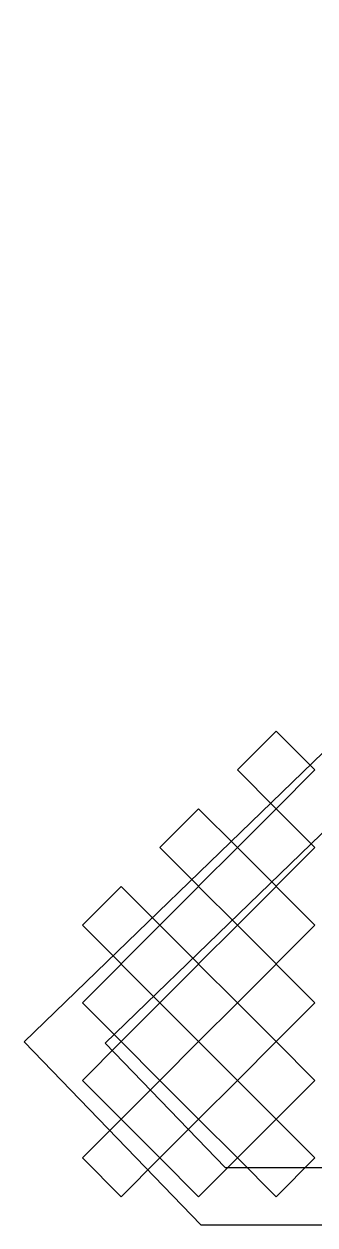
# Model space of a CAD drawing. Header units: metres. Extents: x 2217 to 2595, y -381 to -273.
# Drawn here: x 2453.03 to 2456.22, y -299.56 to -286.4 of the extents above; entities that cross this region are included whole.
import ezdxf

# ---------------------------------------------------------------- set-up
doc = ezdxf.new("R2010")
doc.units = ezdxf.units.M
doc.header["$LTSCALE"] = 0.5
doc.header["$MEASUREMENT"] = 0
doc.layers.add('A-Wall', color=7, linetype='Continuous', lineweight=30)
doc.layers.add('ceramic', color=6, linetype='Continuous')

msp = doc.modelspace()

# ---------------------------------------------------------------- linework, layer by layer
at = {"layer": 'A-Wall', "ltscale": 0.5}
msp.add_lwpolyline([(2464.5598, -286.4031), (2453.0332, -297.5512), (2454.9722, -299.556), (2457.3192, -299.556)], dxfattribs=at)
msp.add_lwpolyline([(2464.9642, -286.8876), (2453.9231, -297.566), (2455.2391, -298.9266), (2457.1037, -298.9266, -0.0029914)], format="xyb", dxfattribs=at)
at = {"layer": 'ceramic', "ltscale": 0.5}
for points in [[(2455.7972, -294.9966), (2456.2215, -294.5724), (2455.7972, -294.1481), (2455.3729, -294.5724)], [(2454.9472, -295.8466), (2455.3715, -295.4224), (2454.9472, -294.9981), (2454.5229, -295.4224)], [(2455.7972, -295.8466), (2456.2215, -295.4224), (2455.7972, -294.9981), (2455.3729, -295.4224)], [(2454.0972, -296.6966), (2454.5215, -296.2724), (2454.0972, -295.8481), (2453.6729, -296.2724)], [(2454.9472, -296.6966), (2455.3715, -296.2724), (2454.9472, -295.8481), (2454.5229, -296.2724)], [(2455.7972, -296.6966), (2456.2215, -296.2724), (2455.7972, -295.8481), (2455.3729, -296.2724)], [(2454.0972, -297.5466), (2454.5215, -297.1224), (2454.0972, -296.6981), (2453.6729, -297.1224)], [(2454.9472, -297.5466), (2455.3715, -297.1224), (2454.9472, -296.6981), (2454.5229, -297.1224)], [(2455.7972, -297.5466), (2456.2215, -297.1224), (2455.7972, -296.6981), (2455.3729, -297.1224)], [(2454.0972, -298.3966), (2454.5215, -297.9724), (2454.0972, -297.5481), (2453.6729, -297.9724)], [(2454.9472, -298.3966), (2455.3715, -297.9724), (2454.9472, -297.5481), (2454.5229, -297.9724)], [(2455.7972, -298.3966), (2456.2215, -297.9724), (2455.7972, -297.5481), (2455.3729, -297.9724)], [(2454.0972, -299.2466), (2454.5215, -298.8224), (2454.0972, -298.3981), (2453.6729, -298.8224)], [(2454.9472, -299.2466), (2455.3715, -298.8224), (2454.9472, -298.3981), (2454.5229, -298.8224)], [(2455.7972, -299.2466), (2456.2215, -298.8224), (2455.7972, -298.3981), (2455.3729, -298.8224)]]:
    msp.add_lwpolyline(points, close=True, dxfattribs=at)

doc.saveas('drawing.dxf')
